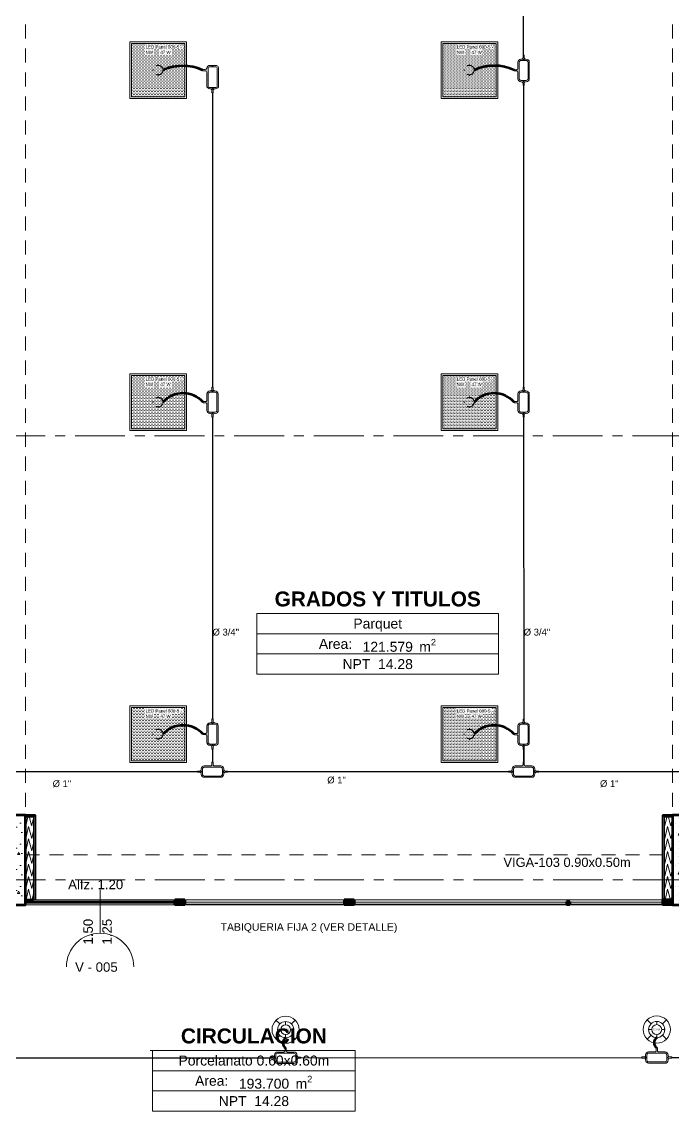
# Model space of a CAD drawing. Header units: inches. Extents: x -38 to 5698, y -33 to 92.
# Drawn here: x 308.03 to 314.58, y 27.63 to 38.57 of the extents above; entities that cross this region are included whole.
import ezdxf
from ezdxf.lldxf.tags import DXFTag

# ---------------------------------------------------------------- set-up
doc = ezdxf.new("R2010")
doc.units = ezdxf.units.IN
doc.header["$MEASUREMENT"] = 0
doc.set_wipeout_variables(frame=1)
for name, pattern in [('CONTINUA', [0]), ('DASHED', [0.75, 0.5, -0.25]), ('Hidden Line', [0.195611, 0.141111, -0.0545]), ('Punto & Raya', [0.65, 0.5, -0.075, 0, -0.075]), ('Wipeout_Contour', [1, 0, -1])]:
    doc.linetypes.add(name, pattern=pattern)
for name, color, linetype, lineweight in [('01 IE LUM LED EMP DN570B', 3, 'Continuous', 13), ('ALUMBRADO_CONDUIT', 30, 'CONDUIT1', 30), ('Bancas', 1, 'Continuous', 13), ('CABLEADO EXT.', 3, 'PVCSUBT', 30), ('Luminarias', 5, 'Continuous', 20), ('Simb_Alumbrado', 140, 'CONTINUA', 30)]:
    doc.layers.add(name, color=color, linetype=linetype, lineweight=lineweight)
for name, color, linetype in [('02 _ ARQ _ ALB _ Ejes Generales', 7, 'Continuous'), ('02 _ ARQ _ ALB _ Muros Interiores', 7, 'Continuous'), ('02 _ ARQ _ ZON _ Espacio.3D', 7, 'Continuous'), ('08 _ STR _ EXT _ 06 Columnas', 7, 'Continuous'), ('08 _ STR _ EXT _ 09 Vigas', 7, 'Continuous'), ('1TEXT', 8, 'Continuous'), ('Acabado - Muros', 7, 'Continuous'), ('Estructura - 04 MURO', 7, 'Continuous'), ('Marcador - Secciones', 251, 'Continuous'), ('Notas - Etiquetas', 251, 'Continuous')]:
    doc.layers.add(name, color=color, linetype=linetype)
doc.styles.add('Arial', font='arial.ttf')
doc.styles.add('Estilo_Generado_1', font='swisseb.ttf')
doc.styles.add('Estilo_Generado_4', font='swisse.ttf')
doc.styles.add('Estilo_Generado_7', font='swisse.ttf')
doc.styles.add('{18b73a54-fa43-428c-adcb-c1c7bbdf2c84}', font='Simplex.shx')
tags = doc.linetypes.add('CONDUIT', pattern='A,1.5,-0.210535,["con",{18b73a54-fa43-428c-adcb-c1c7bbdf2c84},S=0.2,R=0,X=0,Y=-0.065594],-0.702384', length=2.412919).pattern_tags.tags
tags[6] = DXFTag(74, 10)
tags = doc.linetypes.add('CONDUIT1', pattern='A,1,-0.19772,["con",{18b73a54-fa43-428c-adcb-c1c7bbdf2c84},S=0.2,R=0,X=0,Y=-0.065594],-0.593642', length=1.791362).pattern_tags.tags
tags[6] = DXFTag(74, 10)
tags = doc.linetypes.add('PVCSUBT', pattern='A,0.6,-0.3,0.6,-0.075691,["PVC",Standard,S=0.2,R=0,X=0,Y=-0.093724],-0.621005', length=2.196696).pattern_tags.tags
tags[10] = DXFTag(74, 10)
pattern_1 = [(0, (277.50004, 6e-09), (0, 0.3897114), [0.024375, -0.200625]), (0, (277.61254, 0.19486), (0, 0.3897114), [0.024375, -0.200625]), (60, (277.50004, 6e-09), (-0.3375, 0.1948557), [0.024375, -0.200625]), (60, (277.72504, 6e-09), (-0.3375, 0.1948557), [0.024375, -0.200625]), (120, (277.5244, 6e-09), (0.3375, 0.1948557), [0.024375, -0.200625]), (120, (277.7494, 6e-09), (0.3375, 0.1948557), [0.024375, -0.200625]), (0, (277.50004, 0.0375), (0, 0.075), [0, -0.075, 0, -0.1125]), (45, (277.53754, 0.0375), (-0.05303301, 0.05303301), [0, -0.05625, 0, -0.09375])]

# ---------------------------------------------------------------- blocks, each defined once
blk = doc.blocks.new('*X311', base_point=(2412.177, 0))
at = {"layer": 'Estructura - 04 MURO', "color": 9, "linetype": 'Continuous', "lineweight": 5}
for p, q in [((2442.794, 30.547), (2442.807, 30.5)), ((2442.811, 30.5), (2442.827, 30.569)), ((2442.751, 30.5), (2442.752, 30.505))]:
    blk.add_line(p, q, dxfattribs=at)
blk = doc.blocks.new('*X312', base_point=(2412.177, 0))
at = {"layer": 'Estructura - 04 MURO', "color": 9, "linetype": 'Continuous', "lineweight": 5}
for p, q in [((2442.752, 30.505), (2442.77, 30.58)), ((2442.786, 30.58), (2442.794, 30.547)), ((2442.747, 30.5), (2442.747, 30.5))]:
    blk.add_line(p, q, dxfattribs=at)
blk = doc.blocks.new('*X313', base_point=(2412.177, 0))
at = {"layer": 'Estructura - 04 MURO', "color": 9, "linetype": 'Continuous', "lineweight": 5}
for p, q in [((2442.747, 30.5), (2442.749, 30.492)), ((2442.749, 30.492), (2442.751, 30.5)), ((2442.749, 30.366), (2442.777, 30.486)), ((2442.777, 30.486), (2442.809, 30.366)), ((2442.807, 30.5), (2442.809, 30.492)), ((2442.809, 30.492), (2442.811, 30.5)), ((2442.809, 30.366), (2442.827, 30.443)), ((2442.747, 30.374), (2442.749, 30.366)), ((2442.749, 30.24), (2442.777, 30.36)), ((2442.777, 30.36), (2442.809, 30.24)), ((2442.809, 30.24), (2442.827, 30.317)), ((2442.747, 30.248), (2442.749, 30.24)), ((2442.749, 30.114), (2442.777, 30.234)), ((2442.777, 30.234), (2442.809, 30.114)), ((2442.747, 30.122), (2442.749, 30.114)), ((2442.749, 29.988), (2442.777, 30.108)), ((2442.777, 30.108), (2442.809, 29.988)), ((2442.809, 30.114), (2442.827, 30.191)), ((2442.747, 29.996), (2442.749, 29.988)), ((2442.749, 29.862), (2442.777, 29.982)), ((2442.777, 29.982), (2442.809, 29.862)), ((2442.809, 29.988), (2442.827, 30.065)), ((2442.747, 29.87), (2442.749, 29.862)), ((2442.809, 29.862), (2442.827, 29.939)), ((2442.752, 29.75), (2442.777, 29.856)), ((2442.777, 29.856), (2442.805, 29.75)), ((2442.812, 29.75), (2442.827, 29.813))]:
    blk.add_line(p, q, dxfattribs=at)
blk = doc.blocks.new('*X314', base_point=(2412.177, 0))
at = {"layer": 'Estructura - 04 MURO', "color": 9, "linetype": 'Continuous', "lineweight": 5}
for p, q in [((2449.171, 30.5), (2449.185, 30.561)), ((2449.22, 30.527), (2449.227, 30.5)), ((2449.167, 30.501), (2449.167, 30.5)), ((2449.231, 30.5), (2449.234, 30.513))]:
    blk.add_line(p, q, dxfattribs=at)
blk = doc.blocks.new('*X315', base_point=(2412.177, 0))
at = {"layer": 'Estructura - 04 MURO', "color": 9, "linetype": 'Continuous', "lineweight": 5}
blk.add_line((2449.247, 30.567), (2449.247, 30.569), dxfattribs=at)
blk = doc.blocks.new('*X316', base_point=(2412.177, 0))
at = {"layer": 'Estructura - 04 MURO', "color": 9, "linetype": 'Continuous', "lineweight": 5}
for p, q in [((2449.185, 30.561), (2449.19, 30.58)), ((2449.206, 30.58), (2449.22, 30.527)), ((2449.234, 30.513), (2449.247, 30.567))]:
    blk.add_line(p, q, dxfattribs=at)
blk = doc.blocks.new('*X317', base_point=(2412.177, 0))
at = {"layer": 'Estructura - 04 MURO', "color": 9, "linetype": 'Continuous', "lineweight": 5}
for p, q in [((2449.167, 30.5), (2449.169, 30.492)), ((2449.169, 30.492), (2449.171, 30.5)), ((2449.169, 30.366), (2449.197, 30.486)), ((2449.197, 30.486), (2449.229, 30.366)), ((2449.227, 30.5), (2449.229, 30.492)), ((2449.229, 30.492), (2449.231, 30.5)), ((2449.229, 30.366), (2449.247, 30.441)), ((2449.167, 30.375), (2449.169, 30.366)), ((2449.169, 30.24), (2449.197, 30.36)), ((2449.197, 30.36), (2449.229, 30.24)), ((2449.229, 30.24), (2449.247, 30.315)), ((2449.167, 30.249), (2449.169, 30.24)), ((2449.169, 30.114), (2449.197, 30.234)), ((2449.197, 30.234), (2449.229, 30.114)), ((2449.167, 30.123), (2449.169, 30.114)), ((2449.169, 29.988), (2449.197, 30.108)), ((2449.197, 30.108), (2449.229, 29.988)), ((2449.229, 30.114), (2449.247, 30.189)), ((2449.167, 29.997), (2449.169, 29.988)), ((2449.169, 29.862), (2449.197, 29.982)), ((2449.197, 29.982), (2449.229, 29.862)), ((2449.229, 29.988), (2449.247, 30.063)), ((2449.167, 29.871), (2449.169, 29.862)), ((2449.229, 29.862), (2449.247, 29.937)), ((2449.172, 29.75), (2449.197, 29.856)), ((2449.197, 29.856), (2449.225, 29.75)), ((2449.232, 29.75), (2449.247, 29.811))]:
    blk.add_line(p, q, dxfattribs=at)
blk = doc.blocks.new('*U270')
at = {"layer": 'Luminarias', "linetype": 'DASHED', "lineweight": 0, "ltscale": 0.05}
blk.add_lwpolyline([(0, -0.005), (0, 0.005)], dxfattribs=at)
blk = doc.blocks.new('*U271')
at = {"color": 0, "linetype": 'ByBlock', "lineweight": -2, "transparency": 16777216}
for p, rotation in [((-0.05, 0), 90), ((0, -0.05), 180), ((0.05, 0), 269.9999999999999)]:
    blk.add_blockref('*U270', p, dxfattribs=dict(at, rotation=rotation))
blk.add_blockref('*U270', (0, 0.05), dxfattribs=at)
blk = doc.blocks.new('PANEL LED 50W')
at = {"layer": 'Luminarias'}
h = blk.add_hatch(dxfattribs=at)
h.set_pattern_fill('DOTS', color=4, scale=0.009097)
h.set_pattern_definition([(0, (0, -2e-14), (0.0072206, 0.01444116), [0, -0.01444116])])
h.paths.add_polyline_path([(-0.257, -0.257), (0.257, -0.257), (0.257, 0.257), (-0.257, 0.257)])
h.paths.add_polyline_path([(-0.13, 0.097), (0.185, 0.097), (0.185, 0.247), (-0.13, 0.247)], flags=24)
at = {"layer": 'Luminarias', "color": 4, "lineweight": 0}
for points in [[(-0.273, 0.273), (0.273, 0.273), (0.273, -0.273), (-0.273, -0.273)], [(-0.257, -0.257), (0.257, -0.257), (0.257, 0.257), (-0.257, 0.257)]]:
    blk.add_lwpolyline(points, close=True, dxfattribs=at)
at = {"layer": 'Luminarias', "color": 4, "linetype": 'DASHED', "lineweight": 0, "ltscale": 0.01}
blk.add_circle((0, 0), 0.0455, dxfattribs=at)
at = {"color": 4}
blk.add_blockref('*U271', (0, 0), dxfattribs=at)
at = {"layer": 'Luminarias', "color": 4, "insert": (-0.122, 0.239), "char_height": 0.03093, "width": 0.38285, "attachment_point": 1}
blk.add_mtext('{\\Ftxt|c0;LED Panel 600-5 - NW      47 W}', dxfattribs=at)
blk = doc.blocks.new('lumin 47')
at = {"layer": 'ALUMBRADO_CONDUIT', "xscale": 1.041283452965173, "yscale": 1.041283452965173, "zscale": 1.041283452965173}
blk.add_blockref('PANEL LED 50W', (-76.251, 24.243), dxfattribs=at)
blk = doc.blocks.new('LUMINARIA 2')
at = {"layer": '01 IE LUM LED EMP DN570B'}
for p, q in [((-0.094, 0.094), (-0.159, 0.158)), ((0.094, 0.094), (0.159, 0.158)), ((-0.094, -0.094), (-0.159, -0.158)), ((0.094, -0.094), (0.159, -0.158))]:
    blk.add_line(p, q, dxfattribs=at)
at = {"layer": '01 IE LUM LED EMP DN570B', "ltscale": 0.4}
for p, q in [((-0.081, 0), (-0.133, 0)), ((0, 0.081), (0, 0.133)), ((0.081, 0), (0.133, 0)), ((0, -0.081), (0, -0.133))]:
    blk.add_line(p, q, dxfattribs=at)
at = {"layer": '01 IE LUM LED EMP DN570B'}
for radius in [0.224, 0.133]:
    blk.add_circle((0, 0), radius, dxfattribs=at)
at = {"layer": '01 IE LUM LED EMP DN570B', "ltscale": 0.4}
blk.add_circle((0, 0), 0.0813, dxfattribs=at)
at = {"layer": '01 IE LUM LED EMP DN570B', "color": 8, "linetype": 'ByBlock', "lineweight": 80, "insert": (-0.065, 0.016), "char_height": 0.03, "width": 0.17858, "attachment_point": 1}
blk.add_mtext('{\\C3;22.5W}', dxfattribs=at)
blk = doc.blocks.new('oval t')
at = {"layer": 'Simb_Alumbrado', "lineweight": 13}
blk.add_lwpolyline([(0.0141, 0.0102, -0.414214), (0.0041, 0.0202), (0.0041, 0.0416), (-0.0056, 0.0416), (-0.0056, 0.0202, -0.414214), (-0.0156, 0.0102), (-0.0659, 0.0102, 0.414214), (-0.0899, -0.0138), (-0.0899, -0.0183, -0.414214), (-0.1019, -0.0303), (-0.1213, -0.0303), (-0.1213, -0.04), (-0.1016, -0.04, -0.451917), (-0.0897, -0.0535, 0.451917), (-0.0659, -0.0805), (0.0659, -0.0805, 0.414214), (0.0899, -0.0566), (0.0899, -0.0512, -0.398753), (0.1019, -0.0401), (0.1213, -0.0401), (0.1213, -0.0304), (0.1019, -0.0304, -0.368669), (0.0899, -0.0176), (0.0899, -0.0138, 0.414214), (0.0659, 0.0102), (0.0141, 0.0102)], format="xyb", dxfattribs=at)
blk.add_lwpolyline([(-0.0659, 0), (0.0659, 0, -0.414214), (0.0797, -0.0138), (0.0797, -0.0566, -0.414214), (0.0659, -0.0703), (-0.0659, -0.0703, -0.414214), (-0.0797, -0.0566), (-0.0797, -0.0138, -0.414214)], format="xyb", close=True, dxfattribs=at)
for points in [[(-0.0911, -0.0352), (-0.0828, -0.0352)], [(-0.0869, -0.031), (-0.0869, -0.0394)], [(0.0837, -0.0352), (0.0921, -0.0352)], [(0.0879, -0.031), (0.0879, -0.0394)]]:
    blk.add_lwpolyline(points, dxfattribs=at)
for centre in [(-0.0869, -0.0352), (0.0879, -0.0352)]:
    blk.add_circle(centre, 0.00419, dxfattribs=at)
blk = doc.blocks.new('CAJA OVAL TIPO L')
at = {"layer": 'Simb_Alumbrado', "lineweight": 13}
blk.add_lwpolyline([(-0.0491, -0.079), (-0.0491, -0.0343, -0.380413), (-0.0258, -0.0088), (-0.0258, -0.0088, 0.341426), (-0.0164, 0.0033), (-0.0164, 0.0236), (-0.0063, 0.0236), (-0.0063, 0.0033, 0.414214), (0.0063, -0.0092), (0.1138, -0.0092, -0.414214), (0.1388, -0.0343), (0.1388, -0.0382, 0.414214), (0.1513, -0.0508), (0.1716, -0.0508), (0.1716, -0.0609), (0.1513, -0.0609, 0.414214), (0.1388, -0.0734), (0.1388, -0.079, -0.414214), (0.1138, -0.104), (-0.0241, -0.104, -0.414214), (-0.0491, -0.079, 0.414214)], format="xyb", dxfattribs=at)
for points in [[(-0.0483, -0.0558), (-0.0395, -0.0558)], [(-0.0439, -0.0514), (-0.0439, -0.0602)], [(0.1323, -0.0558), (0.1411, -0.0558)], [(0.1367, -0.0514), (0.1367, -0.0602)]]:
    blk.add_lwpolyline(points, dxfattribs=at)
blk.add_lwpolyline([(-0.0241, -0.0199), (0.1138, -0.0199, -0.414214), (0.1282, -0.0343), (0.1282, -0.079, -0.414214), (0.1138, -0.0934), (-0.0241, -0.0934, -0.414214), (-0.0384, -0.079), (-0.0384, -0.0343, -0.414214)], format="xyb", close=True, dxfattribs=at)
for centre in [(-0.0439, -0.0558), (0.1367, -0.0558)]:
    blk.add_circle(centre, 0.00438, dxfattribs=at)

msp = doc.modelspace()

# ---------------------------------------------------------------- hatches: boundary and pattern name
at = {"layer": '08 _ STR _ EXT _ 06 Columnas', "linetype": 'Continuous', "lineweight": 9}
h = msp.add_hatch(dxfattribs=at)
h.set_pattern_fill('HORMIGÓN_EN_MASA_0002', style=0, pattern_type=2)
h.set_pattern_definition(pattern_1)
h.paths.add_polyline_path([(307.57, 29.7), (308.07, 29.7), (308.07, 30.6), (307.57, 30.6)])
h = msp.add_hatch(dxfattribs=at)
h.set_pattern_fill('HORMIGÓN_EN_MASA_0002', style=0, pattern_type=2)
h.set_pattern_definition(pattern_1)
h.paths.add_polyline_path([(314.57, 29.7), (315.07, 29.7), (315.07, 30.6), (314.57, 30.6)])
at = {"layer": 'Estructura - 04 MURO', "linetype": 'Continuous', "lineweight": 9}
for points in [[(308.15, 30.6), (308.07, 30.6), (308.07, 30.58), (308.15, 30.58)], [(308.15, 30.58), (308.17, 30.58), (308.17, 30.6)], [(308.15, 30.58), (308.17, 30.6), (308.15, 30.6)], [(308.15, 30.58), (308.15, 29.75), (308.17, 29.75), (308.17, 30.58)], [(314.47, 30.58), (314.49, 30.58), (314.47, 30.6)], [(314.49, 30.6), (314.47, 30.6), (314.49, 30.58)], [(314.49, 30.58), (314.49, 30.58), (314.57, 30.58), (314.57, 30.6), (314.49, 30.6)]]:
    msp.add_hatch(color=252, dxfattribs=at).paths.add_polyline_path(points)

# ---------------------------------------------------------------- linework, layer by layer
at = {"layer": '02 _ ARQ _ ALB _ Ejes Generales', "color": 251, "linetype": 'Punto & Raya', "lineweight": 13}
msp.add_line((333.07, 29.95), (282.345, 29.95), dxfattribs=at)
at = {"layer": '02 _ ARQ _ ALB _ Muros Interiores', "color": 165, "linetype": 'Continuous', "lineweight": 15}
for p, q in [((308.82, 29.414), (308.82, 29.85)), ((308.07, 29.75), (309.57, 29.75)), ((308.07, 29.7), (309.57, 29.7)), ((308.08, 29.735), (309.56, 29.735)), ((308.08, 29.725), (309.56, 29.725)), ((309.56, 29.715), (308.08, 29.715))]:
    msp.add_line(p, q, dxfattribs=at)
at = {"layer": '02 _ ARQ _ ALB _ Muros Interiores', "color": 7, "linetype": 'Continuous', "lineweight": 80}
for p, q in [((308.07, 29.7), (308.07, 29.75)), ((309.57, 29.7), (309.57, 29.75))]:
    msp.add_line(p, q, dxfattribs=at)
at = {"layer": '02 _ ARQ _ ALB _ Muros Interiores', "color": 165, "linetype": 'Continuous', "lineweight": 25}
for p, q in [((308.07, 29.735), (308.08, 29.735)), ((308.08, 29.715), (308.07, 29.715)), ((308.08, 29.735), (308.08, 29.715)), ((309.56, 29.715), (309.56, 29.735)), ((309.56, 29.735), (309.57, 29.735)), ((309.57, 29.715), (309.56, 29.715))]:
    msp.add_line(p, q, dxfattribs=at)
at = {"layer": '02 _ ARQ _ ALB _ Muros Interiores', "color": 251, "linetype": 'Continuous', "lineweight": 13, "flags": 128}
msp.add_lwpolyline([(309.158, 29.075, 1), (308.481, 29.075)], format="xyb", dxfattribs=at)
at = {"layer": '02 _ ARQ _ ZON _ Espacio.3D', "color": 252, "linetype": 'Continuous', "lineweight": 13}
for p, q in [((310.395, 32.625), (310.395, 32.014)), ((310.395, 32.625), (312.82, 32.625)), ((312.82, 32.014), (312.82, 32.625)), ((310.395, 32.421), (312.82, 32.421)), ((312.82, 32.218), (310.395, 32.218)), ((310.395, 32.014), (312.82, 32.014)), ((311.383, 28.237), (309.322, 28.237)), ((309.345, 28.237), (309.345, 27.626)), ((311.383, 27.626), (311.383, 28.237)), ((311.383, 28.033), (309.345, 28.033)), ((309.345, 27.83), (311.383, 27.83)), ((309.345, 27.626), (311.383, 27.626))]:
    msp.add_line(p, q, dxfattribs=at)
at = {"layer": '02 _ ARQ _ ZON _ Espacio.3D', "color": 254, "linetype": 'Continuous', "lineweight": 0, "flags": 128}
msp.add_lwpolyline([(307.57, 30.6), (308.07, 30.6), (308.07, 29.75), (314.57, 29.75), (314.57, 30.6), (315.07, 30.6), (315.07, 29.75), (317.22, 29.75), (317.22, 39.75), (315.805, 39.75), (315.804, 39.4), (315.07, 39.4), (315.07, 39), (314.57, 39), (314.57, 39.4), (310.723, 39.4), (310.723, 39.75), (308.464, 39.75), (308.47, 39.4), (308.07, 39.4), (308.07, 39), (307.57, 39)], dxfattribs=at)
at = {"layer": '08 _ STR _ EXT _ 06 Columnas', "color": 7, "linetype": 'Continuous', "lineweight": 80, "flags": 128}
for points in [[(307.57, 29.7), (308.07, 29.7), (308.07, 30.6), (307.57, 30.6)], [(314.57, 29.7), (315.07, 29.7), (315.07, 30.6), (314.57, 30.6)]]:
    msp.add_lwpolyline(points, close=True, dxfattribs=at)
at = {"layer": '08 _ STR _ EXT _ 09 Vigas', "color": 251, "linetype": 'Hidden Line', "lineweight": 13}
for p, q in [((308.07, 30.2), (308.07, 39.4)), ((314.57, 30.2), (314.57, 39.4)), ((308.07, 30.2), (314.57, 30.2))]:
    msp.add_line(p, q, dxfattribs=at)
at = {"layer": 'Acabado - Muros', "color": 7, "linetype": 'Continuous', "lineweight": 60}
for p, q in [((309.569, 29.75), (309.569, 29.7)), ((314.57, 29.75), (314.57, 29.7))]:
    msp.add_line(p, q, dxfattribs=at)
at = {"layer": 'ALUMBRADO_CONDUIT', "color": 30, "lineweight": 30, "ltscale": 0.4, "true_color": 0xf26722}
for p, q in [((313.074, 38.229), (313.074, 39.439, 0)), ((309.949, 37.851), (309.949, 34.898)), ((313.074, 37.925), (313.074, 34.898)), ((309.949, 34.594), (309.949, 31.565)), ((313.074, 34.594), (313.075, 31.564)), ((309.949, 31.261), (309.949, 31.132)), ((309.949, 31.261), (309.949, 31.136)), ((313.074, 31.26), (313.074, 31.136)), ((313.075, 31.26), (313.075, 31.132)), ((306.975, 31.036), (309.796, 31.036)), ((310.1, 31.036), (312.921, 31.036)), ((313.226, 31.036), (316.047, 31.036))]:
    msp.add_line(p, q, dxfattribs=at)
for points in [[(307.107, 28.163), (310.532, 28.163)], [(310.836, 28.163), (314.26, 28.165)], [(314.564, 28.166), (317.966, 28.166)]]:
    msp.add_lwpolyline(points, dxfattribs=at)
at = {"layer": 'CABLEADO EXT.', "color": 3, "lineweight": 80}
for centre, radius, start, end in [((309.651, 37.648), 0.476, 65.3702, 114.8494), ((312.775, 37.656), 0.469, 64.2808, 115.0504), ((309.652, 34.56), 0.275, 42.972, 137.028), ((312.777, 34.56), 0.275, 42.972, 137.028), ((309.652, 31.226), 0.275, 42.972, 137.028), ((312.777, 31.226), 0.275, 42.972, 137.028), ((310.72, 28.312), 0.0641, 126.0183, 233.9817), ((314.449, 28.313), 0.0641, 126.0183, 233.9817)]:
    msp.add_arc(centre, radius, start, end, dxfattribs=at)
at = {"layer": 'Estructura - 04 MURO', "color": 143, "linetype": 'Continuous', "lineweight": 5}
for p, q in [((308.15, 30.58), (308.07, 30.58)), ((308.15, 29.75), (308.15, 30.58)), ((314.57, 30.58), (314.49, 30.58))]:
    msp.add_line(p, q, dxfattribs=at)
at = {"layer": 'Estructura - 04 MURO', "color": 7, "linetype": 'Continuous', "lineweight": 40, "flags": 128}
for points in [[(308.17, 30.6), (308.07, 30.6)], [(308.17, 29.75), (308.17, 30.6)], [(314.57, 30.6), (314.47, 30.6)], [(308.15, 29.75), (308.07, 29.75)]]:
    msp.add_lwpolyline(points, dxfattribs=at)
at = {"layer": 'Estructura - 04 MURO', "color": 143, "linetype": 'Continuous', "lineweight": 5, "flags": 128}
msp.add_lwpolyline([(314.57, 29.75), (314.57, 30.5)], dxfattribs=at)
at = {"layer": 'Marcador - Secciones', "color": 251, "linetype": 'Punto & Raya', "lineweight": 13}
msp.add_line((282.167, 34.407), (333.44, 34.407), dxfattribs=at)

# ---------------------------------------------------------------- block references
for p in [(385.654, 13.837), (388.78, 13.837), (385.654, 10.503), (388.78, 10.503), (385.654, 7.17), (388.78, 7.17)]:
    msp.add_blockref('lumin 47', p)
at = {"layer": '01 IE LUM LED EMP DN570B', "xscale": 0.6105334384153049, "yscale": 0.6105334384153049, "zscale": 0.6105334384153049}
for p in [(310.683, 28.445), (314.411, 28.446)]:
    msp.add_blockref('LUMINARIA 2', p, dxfattribs=at)
at = {"layer": 'ALUMBRADO_CONDUIT', "linetype": 'CONDUIT', "lineweight": 30, "xscale": -1.253906979044094, "yscale": 1.253906979044094, "zscale": 1.253906979044094, "rotation": 90}
msp.add_blockref('CAJA OVAL TIPO L', (309.879, 38.066), dxfattribs=at)
at = {"layer": 'Bancas', "color": 252, "true_color": 0x939598, "xscale": -1.253906979044094, "yscale": 1.253906979044094, "zscale": 1.253906979044094, "rotation": 90}
for p in [(313.03, 38.077), (309.905, 34.746), (313.03, 34.746), (309.905, 31.413), (313.03, 31.412)]:
    msp.add_blockref('oval t', p, dxfattribs=at)
at = {"layer": 'Bancas', "color": 252, "true_color": 0x939598, "yscale": 1.253906979044094, "zscale": 1.253906979044094}
for p, xscale in [((309.948, 31.08), -1.253906979044094), ((313.073, 31.08), -1.253906979044094), ((310.684, 28.208), 1.253906979044094), ((314.412, 28.209), 1.253906979044094)]:
    msp.add_blockref('oval t', p, dxfattribs=dict(at, xscale=xscale))
at = {"layer": 'Estructura - 04 MURO', "color": 7, "lineweight": 80}
for name in ['*X312', '*X311', '*X314', '*X316', '*X315', '*X313']:
    msp.add_blockref(name, (277.5, 0), dxfattribs=at)

# ---------------------------------------------------------------- texts
at = {"layer": '02 _ ARQ _ ALB _ Muros Interiores', "color": 251, "lineweight": 25, "char_height": 0.095, "attachment_point": 7, "style": 'Estilo_Generado_4'}
for s, insert in [('\\A1;{\\pql;\\pt0;\\fSwis721 Ex BT|b0|i0|c0|p34;Alfz. 1.20\\fSwis721 Ex BT|b0|i0|c0|p34;\\A1{\\H.66x;\\S^  ;}\\fSwis721 Ex BT|b0|i0|c0|p34;\\fSwis721 Ex BT|b0|i0|c0|p34;}', (308.498, 29.828)), ('\\A1;{\\pql;\\pt0;\\fSwis721 Ex BT|b0|i0|c0|p34;V - 005\\fSwis721 Ex BT|b0|i0|c0|p34;\\fSwis721 Ex BT|b0|i0|c0|p34;\\fSwis721 Ex BT|b0|i0|c0|p34;}', (308.568, 29.025))]:
    msp.add_mtext(s, dxfattribs=dict(at, insert=insert))
at = {"layer": '02 _ ARQ _ ALB _ Muros Interiores', "color": 251, "lineweight": 25, "char_height": 0.095, "attachment_point": 7, "rotation": 90, "style": 'Estilo_Generado_4'}
for s, insert in [('\\A1;{\\pql;\\pt0;\\fSwis721 Ex BT|b0|i0|c0|p34;1.50\\fSwis721 Ex BT|b0|i0|c0|p34;\\A1{\\H.66x;\\S^  ;}\\fSwis721 Ex BT|b0|i0|c0|p34;\\fSwis721 Ex BT|b0|i0|c0|p34;}', (308.774, 29.3)), ('\\A1;{\\pql;\\pt0;\\fSwis721 Ex BT|b0|i0|c0|p34;1.25\\fSwis721 Ex BT|b0|i0|c0|p34;\\A1{\\H.66x;\\S^  ;}\\fSwis721 Ex BT|b0|i0|c0|p34;\\fSwis721 Ex BT|b0|i0|c0|p34;}', (308.964, 29.3))]:
    msp.add_mtext(s, dxfattribs=dict(at, insert=insert))
at = {"layer": '02 _ ARQ _ ZON _ Espacio.3D', "color": 252, "lineweight": 25, "attachment_point": 2}
for s, insert, char_height, style in [('\\A1;{\\pqc;\\pt0;\\fSwis721 Ex BT|b1|i0|c0|p34;GRADOS Y TITULOS}', (311.608, 32.845), 0.15, 'Estilo_Generado_1'), ('\\A1;{\\pqc;\\pt0;\\fSwis721 Ex BT|b0|i0|c238|p34;Parquet}', (311.608, 32.573), 0.1, 'Estilo_Generado_7'), ('\\A1;{\\pqc;\\pt0;\\fSwis721 Ex BT|b0|i0|c238|p34;Area: }', (311.184, 32.369), 0.1, 'Estilo_Generado_7'), ('\\A1;{\\pqc;\\pt0,0.3;\\fSwis721 Ex BT|b0|i0|c238|p34;121.579\\fSwis721 Ex BT|b0|i0|c238|p34;\\A1{\\H.66x;\\S^  ;}\\fSwis721 Ex BT|b0|i0|c238|p34; m\\fSwis721 Ex BT|b0|i0|c238|p34;\\A1{\\H.66x;\\S2^  ;}}', (311.825, 32.369), 0.1, 'Estilo_Generado_7'), ('\\A1;{\\pqc;\\pt0;\\fSwis721 Ex BT|b0|i0|c238|p34;NPT  14.28}', (311.608, 32.166), 0.1, 'Estilo_Generado_7'), ('\\A1;{\\pqc;\\pt0;\\fSwis721 Ex BT|b1|i0|c0|p34;CIRCULACION}', (310.364, 28.457), 0.15, 'Estilo_Generado_1'), ('\\A1;{\\pqc;\\pt0;\\fSwis721 Ex BT|b0|i0|c238|p34;Porcelanato 0.60x0.60m}', (310.364, 28.185), 0.1, 'Estilo_Generado_7'), ('\\A1;{\\pqc;\\pt0;\\fSwis721 Ex BT|b0|i0|c238|p34;Area: }', (309.94, 27.982), 0.1, 'Estilo_Generado_7'), ('\\A1;{\\pqc;\\pt0,0.3;\\fSwis721 Ex BT|b0|i0|c238|p34;193.700\\fSwis721 Ex BT|b0|i0|c238|p34;\\A1{\\H.66x;\\S^  ;}\\fSwis721 Ex BT|b0|i0|c238|p34; m\\fSwis721 Ex BT|b0|i0|c238|p34;\\A1{\\H.66x;\\S2^  ;}}', (310.582, 27.982), 0.1, 'Estilo_Generado_7'), ('\\A1;{\\pqc;\\pt0;\\fSwis721 Ex BT|b0|i0|c238|p34;NPT  14.28}', (310.364, 27.778), 0.1, 'Estilo_Generado_7')]:
    msp.add_mtext(s, dxfattribs=dict(at, insert=insert, char_height=char_height, style=style))
at = {"layer": '1TEXT', "color": 50, "linetype": 'Continuous', "style": 'Arial'}
for s, p in [('%%C 3/4"', (309.949, 32.403)), ('%%C 3/4"', (313.075, 32.403)), ('%%C 1"', (311.101, 30.918)), ('%%C 1"', (308.342, 30.881)), ('%%C 1"', (313.841, 30.882))]:
    msp.add_text(s, height=0.0679, rotation=0, dxfattribs=at).set_placement(p)
at = {"layer": 'Notas - Etiquetas', "color": 8, "linetype": 'Continuous', "lineweight": 13, "style": 'Estilo_Generado_4'}
for s, insert, char_height, attachment_point in [('\\A1;{\\pql;\\fSwis721 Ex BT|b0|i0|c0|p34;VIGA-103\\fSwis721 Ex BT|b0|i0|c0|p34; \\fSwis721 Ex BT|b0|i0|c0|p34;0.90\\fSwis721 Ex BT|b0|i0|c0|p34;x\\fSwis721 Ex BT|b0|i0|c0|p34;0.50\\fSwis721 Ex BT|b0|i0|c0|p34;m}', (312.871, 30.172), 0.0925, 1), ('\\A1;{\\pql;\\fSwis721 Ex BT|b0|i0|c0|p34;TABIQUERIA FIJA 2 (VER DETALLE)\\fSwis721 Ex BT|b0|i0|c0|p34; }', (310.03, 29.465), 0.075, 4)]:
    msp.add_mtext(s, dxfattribs=dict(at, insert=insert, char_height=char_height, attachment_point=attachment_point))

# ---------------------------------------------------------------- next in the draw order: wipeouts: each hides what was drawn before it
at = {"color": 254, "linetype": 'Wipeout_Contour', "lineweight": 0, "ltscale": 9781.309088}
msp.add_wipeout([(309.669, 29.75), (309.669, 29.7), (311.27, 29.7), (311.27, 29.75)], dxfattribs=at).dxf.layer = 'Acabado - Muros'
at = {"color": 254, "linetype": 'Wipeout_Contour', "lineweight": 0, "ltscale": 14684.952068}
msp.add_wipeout([(311.37, 29.75), (311.37, 29.7), (313.504, 29.7), (313.504, 29.733), (313.52, 29.733), (313.52, 29.75)], dxfattribs=at).dxf.layer = 'Acabado - Muros'

# ---------------------------------------------------------------- next in the draw order: linework, layer by layer
at = {"layer": 'Acabado - Muros', "color": 251, "linetype": 'Continuous', "lineweight": 13, "flags": 128}
for points in [[(309.669, 29.75), (311.27, 29.75)], [(309.669, 29.7), (311.27, 29.7)]]:
    msp.add_lwpolyline(points, dxfattribs=at)

# ---------------------------------------------------------------- next in the draw order: wipeouts: each hides what was drawn before it
at = {"color": 254, "linetype": 'Wipeout_Contour', "lineweight": 0, "ltscale": 14693.167381}
msp.add_wipeout([(313.52, 29.733), (313.537, 29.733), (313.537, 29.7), (314.47, 29.7), (314.47, 29.75), (313.52, 29.75)], dxfattribs=at).dxf.layer = 'Acabado - Muros'

# ---------------------------------------------------------------- next in the draw order: linework, layer by layer
at = {"layer": 'Acabado - Muros', "color": 251, "linetype": 'Continuous', "lineweight": 13, "flags": 128}
for points in [[(311.37, 29.75), (314.47, 29.75)], [(311.37, 29.7), (313.504, 29.7)], [(313.537, 29.7), (314.47, 29.7)]]:
    msp.add_lwpolyline(points, dxfattribs=at)

# ---------------------------------------------------------------- next in the draw order: wipeouts: each hides what was drawn before it
at = {"color": 254, "linetype": 'Wipeout_Contour', "lineweight": 0, "ltscale": 9781.308602}
msp.add_wipeout([(311.27, 29.705), (311.27, 29.725), (309.669, 29.725), (309.669, 29.705)], dxfattribs=at).dxf.layer = 'Acabado - Muros'

# ---------------------------------------------------------------- next in the draw order: hatches: boundary and pattern name
at = {"layer": 'Acabado - Muros', "linetype": 'Continuous', "lineweight": 0}
msp.add_hatch(color=254, dxfattribs=at).paths.add_polyline_path([(309.669, 29.7), (309.669, 29.75), (309.569, 29.75), (309.569, 29.7)])

# ---------------------------------------------------------------- next in the draw order: linework, layer by layer
at = {"layer": 'Acabado - Muros', "color": 7, "linetype": 'Continuous', "lineweight": 60}
for p, q in [((309.669, 29.75), (309.569, 29.75)), ((309.669, 29.7), (309.569, 29.7)), ((309.669, 29.75), (309.669, 29.7)), ((311.27, 29.75), (311.27, 29.7))]:
    msp.add_line(p, q, dxfattribs=at)
at = {"layer": 'Acabado - Muros', "color": 7, "linetype": 'Continuous', "lineweight": 13, "flags": 128}
msp.add_lwpolyline([(311.27, 29.705), (311.27, 29.725), (309.669, 29.725), (309.669, 29.705)], close=True, dxfattribs=at)

# ---------------------------------------------------------------- next in the draw order: wipeouts: each hides what was drawn before it
at = {"color": 254, "linetype": 'Wipeout_Contour', "lineweight": 0, "ltscale": 9789.177052}
msp.add_wipeout([(313.504, 29.705), (313.504, 29.725), (311.37, 29.725), (311.37, 29.705)], dxfattribs=at).dxf.layer = 'Acabado - Muros'

# ---------------------------------------------------------------- next in the draw order: hatches: boundary and pattern name
at = {"layer": 'Acabado - Muros', "linetype": 'Continuous', "lineweight": 0}
msp.add_hatch(color=254, dxfattribs=at).paths.add_polyline_path([(311.37, 29.75), (311.27, 29.75), (311.27, 29.7), (311.37, 29.7)])

# ---------------------------------------------------------------- next in the draw order: linework, layer by layer
at = {"layer": 'Acabado - Muros', "color": 7, "linetype": 'Continuous', "lineweight": 60}
for p, q in [((311.37, 29.75), (311.27, 29.75)), ((311.37, 29.7), (311.27, 29.7)), ((311.37, 29.75), (311.37, 29.7))]:
    msp.add_line(p, q, dxfattribs=at)
at = {"layer": 'Acabado - Muros', "color": 7, "linetype": 'Continuous', "lineweight": 13, "flags": 128}
msp.add_lwpolyline([(313.504, 29.705), (313.504, 29.725), (311.37, 29.725), (311.37, 29.705)], close=True, dxfattribs=at)

# ---------------------------------------------------------------- next in the draw order: wipeouts: each hides what was drawn before it
at = {"color": 254, "linetype": 'Wipeout_Contour', "lineweight": 0, "ltscale": 9795.442596}
msp.add_wipeout([(314.47, 29.705), (314.47, 29.725), (313.537, 29.725), (313.537, 29.705)], dxfattribs=at).dxf.layer = 'Acabado - Muros'

# ---------------------------------------------------------------- next in the draw order: hatches: boundary and pattern name
at = {"layer": 'Acabado - Muros', "linetype": 'Continuous', "lineweight": 0}
for points in [[(313.537, 29.733), (313.504, 29.733), (313.504, 29.7), (313.537, 29.7)], [(314.47, 29.7), (314.57, 29.7), (314.57, 29.75), (314.47, 29.75)]]:
    msp.add_hatch(color=254, dxfattribs=at).paths.add_polyline_path(points)
at = {"layer": 'Estructura - 04 MURO', "linetype": 'Continuous', "lineweight": 9}
msp.add_hatch(color=252, dxfattribs=at).paths.add_polyline_path([(314.47, 29.75), (314.49, 29.75), (314.49, 30.58), (314.47, 30.58)])

# ---------------------------------------------------------------- next in the draw order: linework, layer by layer
at = {"layer": '08 _ STR _ EXT _ 09 Vigas', "color": 251, "linetype": 'Hidden Line', "lineweight": 13}
msp.add_line((287.07, 29.7), (321.57, 29.7), dxfattribs=at)
at = {"layer": 'Acabado - Muros', "color": 7, "linetype": 'Continuous', "lineweight": 60}
for p, q in [((313.537, 29.733), (313.504, 29.733)), ((313.504, 29.733), (313.504, 29.7)), ((313.537, 29.7), (313.504, 29.7)), ((313.537, 29.733), (313.537, 29.7)), ((314.47, 29.75), (314.47, 29.7)), ((314.57, 29.75), (314.47, 29.75)), ((314.57, 29.7), (314.47, 29.7))]:
    msp.add_line(p, q, dxfattribs=at)
at = {"layer": 'Acabado - Muros', "color": 7, "linetype": 'Continuous', "lineweight": 13, "flags": 128}
msp.add_lwpolyline([(314.47, 29.705), (314.47, 29.725), (313.537, 29.725), (313.537, 29.705)], close=True, dxfattribs=at)
at = {"layer": 'Estructura - 04 MURO', "color": 7, "linetype": 'Continuous', "lineweight": 40}
msp.add_line((314.47, 30.6), (314.47, 29.75), dxfattribs=at)
at = {"layer": 'Estructura - 04 MURO', "color": 143, "linetype": 'Continuous', "lineweight": 5}
msp.add_line((314.49, 30.58), (314.49, 29.75), dxfattribs=at)
at = {"layer": 'Estructura - 04 MURO', "color": 7, "linetype": 'Continuous', "lineweight": 40, "flags": 128}
msp.add_lwpolyline([(314.47, 29.75), (314.49, 29.75)], dxfattribs=at)
at = {"layer": 'Estructura - 04 MURO', "color": 143, "linetype": 'Continuous', "lineweight": 5, "flags": 128}
msp.add_lwpolyline([(314.49, 29.75), (314.57, 29.75)], dxfattribs=at)

# ---------------------------------------------------------------- next in the draw order: block references
at = {"layer": 'Estructura - 04 MURO', "color": 7, "lineweight": 80}
msp.add_blockref('*X317', (277.5, 0), dxfattribs=at)

doc.saveas('drawing.dxf')
